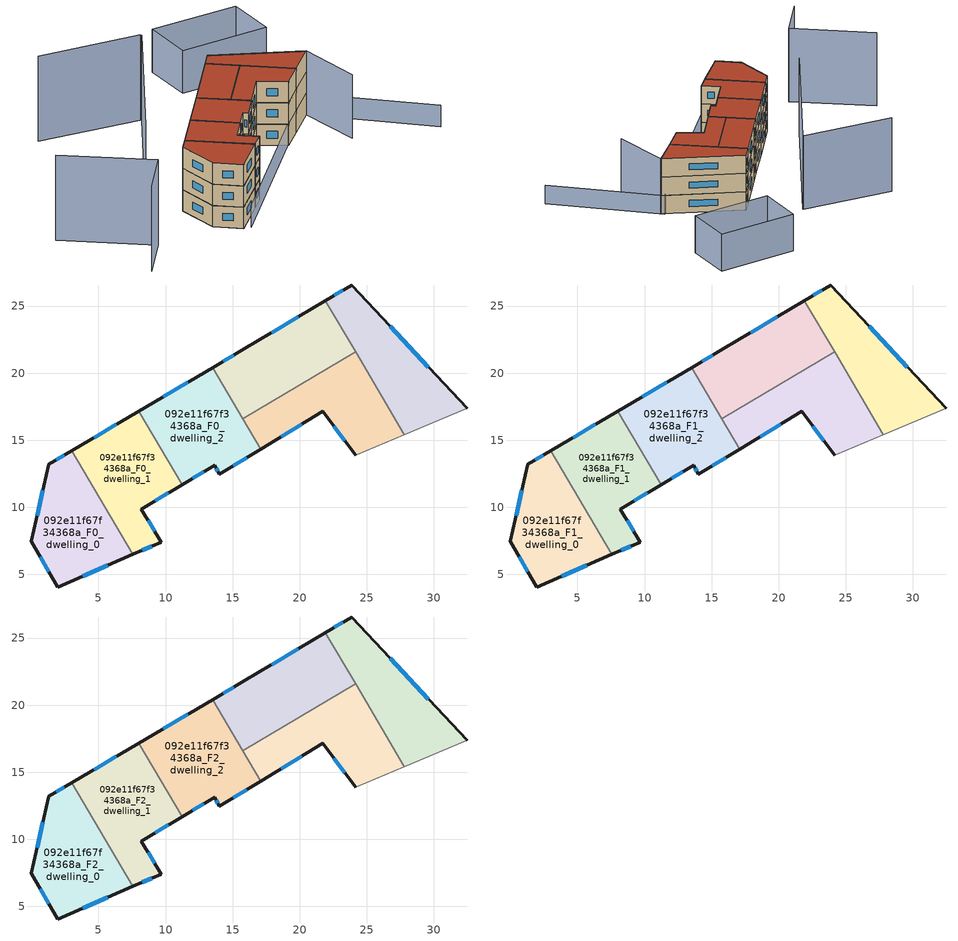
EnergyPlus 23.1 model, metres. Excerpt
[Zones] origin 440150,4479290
092e11f67f34368a_F0_dwelling_0
 floor ground (EU_floor_Construction): 7.56,6.48 3.01,14.21 1.28,13.19 0,7.46 1.94,4.05 z0
 wall outside (EU_wall_Construction): 7.56,6.48 1.94,4.05 0,7.46 1.28,13.19 3.01,14.21 z0:3
 wall to 092e11f67f34368a_F0_dwelling_1 (EU_wall_Construction): 3.01,14.21 7.56,6.48 z0:3
 window (EU_Window_Construction): 1.86,13.53 2.43,13.87 / 5.68,5.67 3.82,4.86 / 1.29,5.19 0.65,6.32 / 0.43,9.37 0.85,11.27 z1:2
092e11f67f34368a_F0_dwelling_1
 floor ground (EU_floor_Construction): 9.67,7.39 8.2,9.86 11.23,11.68 8,17.16 3.01,14.21 7.56,6.48 z0
 wall outside (EU_wall_Construction): 3.01,14.21 8,17.16 / 11.23,11.68 8.2,9.86 9.67,7.39 7.56,6.48 z0:3
 wall to 092e11f67f34368a_F0_dwelling_2 (EU_wall_Construction): 8,17.16 11.23,11.68 z0:3
 window (EU_Window_Construction): 4.68,15.19 6.33,16.17 / 10.22,11.07 9.22,10.47 / 8.69,9.03 9.18,8.22 / 8.96,7.09 8.26,6.78 z1:2
092e11f67f34368a_F0_dwelling_2
 floor ground (EU_floor_Construction): 17.09,14.33 13.51,20.41 8,17.16 11.23,11.68 13.66,13.13 14.01,12.45 z0
 wall outside (EU_wall_Construction): 8,17.16 13.51,20.41 / 17.09,14.33 14.01,12.45 13.66,13.13 11.23,11.68 z0:3
 wall to 092e11f67f34368a_F0_dwelling_3 (EU_wall_Construction): 13.51,20.41 15.75,16.61 z0:3
 wall to 092e11f67f34368a_F0_dwelling_4 (EU_wall_Construction): 15.75,16.61 17.09,14.33 z0:3
 window (EU_Window_Construction): 9.85,18.24 11.67,19.32 / 16.06,13.7 15.04,13.08 / 13.89,12.68 13.77,12.91 / 12.85,12.65 12.04,12.16 z1:2
092e11f67f34368a_F0_dwelling_3
 floor ground (EU_floor_Construction): 24.18,21.58 21.92,25.4 15.89,21.81 13.51,20.41 15.75,16.61 z0
 wall outside (EU_wall_Construction): 13.51,20.41 15.89,21.81 21.92,25.4 z0:3
 wall to 092e11f67f34368a_F0_dwelling_4 (EU_wall_Construction): 24.18,21.58 15.75,16.61 z0:3
 wall to 092e11f67f34368a_F0_dwelling_5 (EU_wall_Construction): 21.92,25.4 24.18,21.58 z0:3
 window (EU_Window_Construction): 17.91,23.01 19.91,24.2 / 14.31,20.87 15.09,21.34 z1:2
092e11f67f34368a_F0_dwelling_4
 floor ground (EU_floor_Construction): 27.82,15.4 24.18,21.58 15.75,16.61 17.09,14.33 21.73,17.14 24.19,13.88 24.27,13.91 z0
 wall outside (EU_wall_Construction): 24.19,13.88 21.73,17.14 17.09,14.33 z0:3
 wall adiabatic (EU_wall_Construction): 27.82,15.4 24.27,13.91 24.19,13.88 z0:3
 wall to 092e11f67f34368a_F0_dwelling_5 (EU_wall_Construction): 24.18,21.58 27.82,15.4 z0:3
 window (EU_Window_Construction): 23.37,14.97 22.55,16.05 / 20.18,16.2 18.64,15.27 z1:2
092e11f67f34368a_F0_dwelling_5
 floor ground (EU_floor_Construction): 32.49,17.37 23.89,26.57 21.92,25.4 27.82,15.4 z0
 wall outside (EU_wall_Construction): 21.92,25.4 23.89,26.57 32.49,17.37 z0:3
 wall adiabatic (EU_wall_Construction): 32.49,17.37 27.82,15.4 z0:3
 window (EU_Window_Construction): 22.58,25.79 23.23,26.18 / 26.76,23.49 29.61,20.44 z1:2
092e11f67f34368a_F1_dwelling_0
 floor to 092e11f67f34368a_F0_dwelling_0 (EU_floor_Construction): 7.56,6.48 3.01,14.21 1.28,13.19 0,7.46 1.94,4.05 z3
 wall outside (EU_wall_Construction): 7.56,6.48 1.94,4.05 0,7.46 1.28,13.19 3.01,14.21 z3:6
 wall to 092e11f67f34368a_F1_dwelling_1 (EU_wall_Construction): 3.01,14.21 7.56,6.48 z3:6
 window (EU_Window_Construction): 1.86,13.53 2.43,13.87 / 5.68,5.67 3.82,4.86 / 1.29,5.19 0.65,6.32 / 0.43,9.37 0.85,11.27 z4:5
092e11f67f34368a_F1_dwelling_1
 floor to 092e11f67f34368a_F0_dwelling_1 (EU_floor_Construction): 9.67,7.39 8.2,9.86 11.23,11.68 8,17.16 3.01,14.21 7.56,6.48 z3
 wall outside (EU_wall_Construction): 3.01,14.21 8,17.16 / 11.23,11.68 8.2,9.86 9.67,7.39 7.56,6.48 z3:6
 wall to 092e11f67f34368a_F1_dwelling_2 (EU_wall_Construction): 8,17.16 11.23,11.68 z3:6
 window (EU_Window_Construction): 4.68,15.19 6.33,16.17 / 10.22,11.07 9.22,10.47 / 8.69,9.03 9.18,8.22 / 8.96,7.09 8.26,6.78 z4:5
092e11f67f34368a_F1_dwelling_2
 floor to 092e11f67f34368a_F0_dwelling_2 (EU_floor_Construction): 17.09,14.33 13.51,20.41 8,17.16 11.23,11.68 13.66,13.13 14.01,12.45 z3
 wall outside (EU_wall_Construction): 8,17.16 13.51,20.41 / 17.09,14.33 14.01,12.45 13.66,13.13 11.23,11.68 z3:6
 wall to 092e11f67f34368a_F1_dwelling_3 (EU_wall_Construction): 13.51,20.41 15.75,16.61 z3:6
 wall to 092e11f67f34368a_F1_dwelling_4 (EU_wall_Construction): 15.75,16.61 17.09,14.33 z3:6
 window (EU_Window_Construction): 9.85,18.24 11.67,19.32 / 16.06,13.7 15.04,13.08 / 13.89,12.68 13.77,12.91 / 12.85,12.65 12.04,12.16 z4:5
092e11f67f34368a_F1_dwelling_3
 floor to 092e11f67f34368a_F0_dwelling_3 (EU_floor_Construction): 24.18,21.58 21.92,25.4 15.89,21.81 13.51,20.41 15.75,16.61 z3
 wall outside (EU_wall_Construction): 13.51,20.41 15.89,21.81 21.92,25.4 z3:6
 wall to 092e11f67f34368a_F1_dwelling_4 (EU_wall_Construction): 24.18,21.58 15.75,16.61 z3:6
 wall to 092e11f67f34368a_F1_dwelling_5 (EU_wall_Construction): 21.92,25.4 24.18,21.58 z3:6
 window (EU_Window_Construction): 17.91,23.01 19.91,24.2 / 14.31,20.87 15.09,21.34 z4:5
092e11f67f34368a_F1_dwelling_4
 floor to 092e11f67f34368a_F0_dwelling_4 (EU_floor_Construction): 27.82,15.4 24.18,21.58 15.75,16.61 17.09,14.33 21.73,17.14 24.19,13.88 24.27,13.91 z3
 wall outside (EU_wall_Construction): 24.19,13.88 21.73,17.14 17.09,14.33 z3:6
 wall adiabatic (EU_wall_Construction): 27.82,15.4 24.27,13.91 24.19,13.88 z3:6
 wall to 092e11f67f34368a_F1_dwelling_5 (EU_wall_Construction): 24.18,21.58 27.82,15.4 z3:6
 window (EU_Window_Construction): 23.37,14.97 22.55,16.05 / 20.18,16.2 18.64,15.27 z4:5
092e11f67f34368a_F1_dwelling_5
 floor to 092e11f67f34368a_F0_dwelling_5 (EU_floor_Construction): 32.49,17.37 23.89,26.57 21.92,25.4 27.82,15.4 z3
 wall outside (EU_wall_Construction): 21.92,25.4 23.89,26.57 32.49,17.37 z3:6
 wall adiabatic (EU_wall_Construction): 32.49,17.37 27.82,15.4 z3:6
 window (EU_Window_Construction): 22.58,25.79 23.23,26.18 / 26.76,23.49 29.61,20.44 z4:5
092e11f67f34368a_F2_dwelling_0
 floor to 092e11f67f34368a_F1_dwelling_0 (EU_floor_Construction): 7.56,6.48 3.01,14.21 1.28,13.19 0,7.46 1.94,4.05 z6
 wall outside (EU_wall_Construction): 7.56,6.48 1.94,4.05 0,7.46 1.28,13.19 3.01,14.21 z6:9
 wall to 092e11f67f34368a_F2_dwelling_1 (EU_wall_Construction): 3.01,14.21 7.56,6.48 z6:9
 window (EU_Window_Construction): 1.86,13.53 2.43,13.87 / 5.68,5.67 3.82,4.86 / 1.29,5.19 0.65,6.32 / 0.43,9.37 0.85,11.27 z7:8
 roof outside (EU_roof_Construction): 3.01,14.21 7.56,6.48 1.94,4.05 0,7.46 1.28,13.19 z9
092e11f67f34368a_F2_dwelling_1
 floor to 092e11f67f34368a_F1_dwelling_1 (EU_floor_Construction): 9.67,7.39 8.2,9.86 11.23,11.68 8,17.16 3.01,14.21 7.56,6.48 z6
 wall outside (EU_wall_Construction): 3.01,14.21 8,17.16 / 11.23,11.68 8.2,9.86 9.67,7.39 7.56,6.48 z6:9
 wall to 092e11f67f34368a_F2_dwelling_2 (EU_wall_Construction): 8,17.16 11.23,11.68 z6:9
 window (EU_Window_Construction): 4.68,15.19 6.33,16.17 / 10.22,11.07 9.22,10.47 / 8.69,9.03 9.18,8.22 / 8.96,7.09 8.26,6.78 z7:8
 roof outside (EU_roof_Construction): 8,17.16 11.23,11.68 8.2,9.86 9.67,7.39 7.56,6.48 3.01,14.21 z9
092e11f67f34368a_F2_dwelling_2
 floor to 092e11f67f34368a_F1_dwelling_2 (EU_floor_Construction): 17.09,14.33 13.51,20.41 8,17.16 11.23,11.68 13.66,13.13 14.01,12.45 z6
 wall outside (EU_wall_Construction): 8,17.16 13.51,20.41 / 17.09,14.33 14.01,12.45 13.66,13.13 11.23,11.68 z6:9
 wall to 092e11f67f34368a_F2_dwelling_3 (EU_wall_Construction): 13.51,20.41 15.75,16.61 z6:9
 wall to 092e11f67f34368a_F2_dwelling_4 (EU_wall_Construction): 15.75,16.61 17.09,14.33 z6:9
 window (EU_Window_Construction): 9.85,18.24 11.67,19.32 / 16.06,13.7 15.04,13.08 / 13.89,12.68 13.77,12.91 / 12.85,12.65 12.04,12.16 z7:8
 roof outside (EU_roof_Construction): 13.51,20.41 17.09,14.33 14.01,12.45 13.66,13.13 11.23,11.68 8,17.16 z9
092e11f67f34368a_F2_dwelling_3
 floor to 092e11f67f34368a_F1_dwelling_3 (EU_floor_Construction): 24.18,21.58 21.92,25.4 15.89,21.81 13.51,20.41 15.75,16.61 z6
 wall outside (EU_wall_Construction): 13.51,20.41 15.89,21.81 21.92,25.4 z6:9
 wall to 092e11f67f34368a_F2_dwelling_4 (EU_wall_Construction): 24.18,21.58 15.75,16.61 z6:9
 wall to 092e11f67f34368a_F2_dwelling_5 (EU_wall_Construction): 21.92,25.4 24.18,21.58 z6:9
 window (EU_Window_Construction): 17.91,23.01 19.91,24.2 / 14.31,20.87 15.09,21.34 z7:8
 roof outside (EU_roof_Construction): 21.92,25.4 24.18,21.58 15.75,16.61 13.51,20.41 15.89,21.81 z9
092e11f67f34368a_F2_dwelling_4
 floor to 092e11f67f34368a_F1_dwelling_4 (EU_floor_Construction): 27.82,15.4 24.18,21.58 15.75,16.61 17.09,14.33 21.73,17.14 24.19,13.88 24.27,13.91 z6
 wall outside (EU_wall_Construction): 24.19,13.88 21.73,17.14 17.09,14.33 z6:9
 wall adiabatic (EU_wall_Construction): 27.82,15.4 24.27,13.91 24.19,13.88 z6:9
 wall to 092e11f67f34368a_F2_dwelling_5 (EU_wall_Construction): 24.18,21.58 27.82,15.4 z6:9
 window (EU_Window_Construction): 23.37,14.97 22.55,16.05 / 20.18,16.2 18.64,15.27 z7:8
 roof outside (EU_roof_Construction): 24.18,21.58 27.82,15.4 24.27,13.91 24.19,13.88 21.73,17.14 17.09,14.33 15.75,16.61 z9
092e11f67f34368a_F2_dwelling_5
 floor to 092e11f67f34368a_F1_dwelling_5 (EU_floor_Construction): 32.49,17.37 23.89,26.57 21.92,25.4 27.82,15.4 z6
 wall outside (EU_wall_Construction): 21.92,25.4 23.89,26.57 32.49,17.37 z6:9
 wall adiabatic (EU_wall_Construction): 32.49,17.37 27.82,15.4 z6:9
 window (EU_Window_Construction): 22.58,25.79 23.23,26.18 / 26.76,23.49 29.61,20.44 z7:8
 roof outside (EU_roof_Construction): 23.89,26.57 32.49,17.37 27.82,15.4 21.92,25.4 z9
shading: 2.88,3.5 32.22,17.92 / 32.22,17.92 40.1,1.88 z0:3; -15.01,20.88 -8.3,9.77 / -8.3,9.77 -14.62,5.96 / 18.61,32.95 -1.4,17.04 / 18.56,33.11 5.97,39.68 z0:12; 30.66,8.69 32.49,17.37 z0:9; 30.34,40.17 42.04,35.84 / 42.04,35.84 39.54,29.09 / 39.54,29.09 27.84,33.42 / 27.84,33.42 30.34,40.17 z0:6
[Building]
EU S2 Campaign: North Axis=0; Terrain=City; Solar Distribution=FullExterior
[Site:Location]
Madrid: Latitude=40.5; Longitude=-3.5; Time Zone=1; Elevation=609
[SizingPeriod:WeatherFileDays]
AnnualSizingPeriod: Begin Month=1; Begin Day of Month=1; End Month=12; End Day of Month=31; Day of Week for Start Day=Monday; Use Weather File Daylight Saving Period=No; Use Weather File Rain and Snow Indicators=No
[MATERIAL]
EU_InternalMass_Material: Roughness=MediumRough; Thickness=0.1; Conductivity=1; Density=1800; Specific Heat=900; Thermal Absorptance=0.9; Solar Absorptance=0.7; Visible Absorptance=0.7
[MATERIAL:NOMASS] Roughness=MediumRough; Thermal Absorptance=0.9; Solar Absorptance=0.7; Visible Absorptance=0.7
Name | Thermal Resistance
EU_wall_NoMass | 0.459673
EU_roof_NoMass | 0.495815
EU_floor_NoMass | 0.788942
[WINDOWMATERIAL:SIMPLEGLAZINGSYSTEM]
EU_Window_SimpleGlazing: UFactor=4.26103; Solar Heat Gain Coefficient=0.85; Visible Transmittance=0.85
[CONSTRUCTION]
EU_wall_Construction: EU_wall_NoMass
EU_roof_Construction: EU_roof_NoMass
EU_floor_Construction: EU_floor_NoMass
EU_InternalMass_Construction: EU_InternalMass_Material
EU_Window_Construction: EU_Window_SimpleGlazing
[ZONE] Type=1; Multiplier=1; Ceiling Height=autocalculate; Floor Area=autocalculate; Part of Total Floor Area=Yes
Name | Volume
092e11f67f34368a_F0_dwelling_0 | 129.64
092e11f67f34368a_F1_dwelling_0; 092e11f67f34368a_F2_dwelling_0 | 129.639
092e11f67f34368a_F0_dwelling_1; 092e11f67f34368a_F1_dwelling_1; 092e11f67f34368a_F2_dwelling_1 | 129.654
092e11f67f34368a_F0_dwelling_2; 092e11f67f34368a_F0_dwelling_3; 092e11f67f34368a_F1_dwelling_3; 092e11f67f34368a_F2_dwelling_3; 092e11f67f34368a_F0_dwelling_4; 092e11f67f34368a_F1_dwelling_4; 092e11f67f34368a_F2_dwelling_4 | 129.646
092e11f67f34368a_F1_dwelling_2; 092e11f67f34368a_F2_dwelling_2 | 129.647
092e11f67f34368a_F0_dwelling_5; 092e11f67f34368a_F1_dwelling_5; 092e11f67f34368a_F2_dwelling_5 | 129.659
[INTERNALMASS] Construction=EU_InternalMass_Construction
Name | Zone or ZoneList | Surface Area
092e11f67f34368a_F0_dwelling_0_EU_InternalMass | 092e11f67f34368a_F0_dwelling_0 | 43.2133
092e11f67f34368a_F0_dwelling_1_EU_InternalMass | 092e11f67f34368a_F0_dwelling_1 | 43.218
092e11f67f34368a_F0_dwelling_2_EU_InternalMass | 092e11f67f34368a_F0_dwelling_2 | 43.2155
092e11f67f34368a_F0_dwelling_3_EU_InternalMass | 092e11f67f34368a_F0_dwelling_3 | 43.2139
092e11f67f34368a_F0_dwelling_4_EU_InternalMass | 092e11f67f34368a_F0_dwelling_4 | 43.2166
092e11f67f34368a_F0_dwelling_5_EU_InternalMass | 092e11f67f34368a_F0_dwelling_5 | 43.2195
092e11f67f34368a_F1_dwelling_0_EU_InternalMass | 092e11f67f34368a_F1_dwelling_0 | 43.2133
092e11f67f34368a_F1_dwelling_1_EU_InternalMass | 092e11f67f34368a_F1_dwelling_1 | 43.218
092e11f67f34368a_F1_dwelling_2_EU_InternalMass | 092e11f67f34368a_F1_dwelling_2 | 43.2155
092e11f67f34368a_F1_dwelling_3_EU_InternalMass | 092e11f67f34368a_F1_dwelling_3 | 43.2139
092e11f67f34368a_F1_dwelling_4_EU_InternalMass | 092e11f67f34368a_F1_dwelling_4 | 43.2166
092e11f67f34368a_F1_dwelling_5_EU_InternalMass | 092e11f67f34368a_F1_dwelling_5 | 43.2195
092e11f67f34368a_F2_dwelling_0_EU_InternalMass | 092e11f67f34368a_F2_dwelling_0 | 43.2133
092e11f67f34368a_F2_dwelling_1_EU_InternalMass | 092e11f67f34368a_F2_dwelling_1 | 43.218
092e11f67f34368a_F2_dwelling_2_EU_InternalMass | 092e11f67f34368a_F2_dwelling_2 | 43.2155
092e11f67f34368a_F2_dwelling_3_EU_InternalMass | 092e11f67f34368a_F2_dwelling_3 | 43.2139
092e11f67f34368a_F2_dwelling_4_EU_InternalMass | 092e11f67f34368a_F2_dwelling_4 | 43.2166
092e11f67f34368a_F2_dwelling_5_EU_InternalMass | 092e11f67f34368a_F2_dwelling_5 | 43.2195
[OTHEREQUIPMENT] Fuel Type=Electricity; Design Level Calculation Method=Watts/Area; Power per Zone Floor Area=1; Fraction Latent=0; Fraction Radiant=0; Fraction Lost=0; Carbon Dioxide Generation Rate=0; EndUse Subcategory=EU_Step8_InternalGains
Name | Zone or ZoneList or Space or SpaceList | Schedule
EU_Step8_InternalGain_092e11f67f34368a_F0_dwelling_0_f000 | 092e11f67f34368a_F0_dwelling_0 | EU_Step8_GainSchedule_092e11f67f34368a_F0_dwelling_0_f000
EU_Step8_InternalGain_092e11f67f34368a_F0_dwelling_1_f000 | 092e11f67f34368a_F0_dwelling_1 | EU_Step8_GainSchedule_092e11f67f34368a_F0_dwelling_1_f000
EU_Step8_InternalGain_092e11f67f34368a_F0_dwelling_2_f000 | 092e11f67f34368a_F0_dwelling_2 | EU_Step8_GainSchedule_092e11f67f34368a_F0_dwelling_2_f000
EU_Step8_InternalGain_092e11f67f34368a_F0_dwelling_3_f000 | 092e11f67f34368a_F0_dwelling_3 | EU_Step8_GainSchedule_092e11f67f34368a_F0_dwelling_3_f000
EU_Step8_InternalGain_092e11f67f34368a_F0_dwelling_4_f000 | 092e11f67f34368a_F0_dwelling_4 | EU_Step8_GainSchedule_092e11f67f34368a_F0_dwelling_4_f000
EU_Step8_InternalGain_092e11f67f34368a_F0_dwelling_5_f000 | 092e11f67f34368a_F0_dwelling_5 | EU_Step8_GainSchedule_092e11f67f34368a_F0_dwelling_5_f000
EU_Step8_InternalGain_092e11f67f34368a_F1_dwelling_0_f000 | 092e11f67f34368a_F1_dwelling_0 | EU_Step8_GainSchedule_092e11f67f34368a_F1_dwelling_0_f000
EU_Step8_InternalGain_092e11f67f34368a_F1_dwelling_1_f000 | 092e11f67f34368a_F1_dwelling_1 | EU_Step8_GainSchedule_092e11f67f34368a_F1_dwelling_1_f000
EU_Step8_InternalGain_092e11f67f34368a_F1_dwelling_2_f000 | 092e11f67f34368a_F1_dwelling_2 | EU_Step8_GainSchedule_092e11f67f34368a_F1_dwelling_2_f000
EU_Step8_InternalGain_092e11f67f34368a_F1_dwelling_3_f000 | 092e11f67f34368a_F1_dwelling_3 | EU_Step8_GainSchedule_092e11f67f34368a_F1_dwelling_3_f000
EU_Step8_InternalGain_092e11f67f34368a_F1_dwelling_4_f000 | 092e11f67f34368a_F1_dwelling_4 | EU_Step8_GainSchedule_092e11f67f34368a_F1_dwelling_4_f000
EU_Step8_InternalGain_092e11f67f34368a_F1_dwelling_5_f000 | 092e11f67f34368a_F1_dwelling_5 | EU_Step8_GainSchedule_092e11f67f34368a_F1_dwelling_5_f000
EU_Step8_InternalGain_092e11f67f34368a_F2_dwelling_0_f000 | 092e11f67f34368a_F2_dwelling_0 | EU_Step8_GainSchedule_092e11f67f34368a_F2_dwelling_0_f000
EU_Step8_InternalGain_092e11f67f34368a_F2_dwelling_1_f000 | 092e11f67f34368a_F2_dwelling_1 | EU_Step8_GainSchedule_092e11f67f34368a_F2_dwelling_1_f000
EU_Step8_InternalGain_092e11f67f34368a_F2_dwelling_2_f000 | 092e11f67f34368a_F2_dwelling_2 | EU_Step8_GainSchedule_092e11f67f34368a_F2_dwelling_2_f000
EU_Step8_InternalGain_092e11f67f34368a_F2_dwelling_3_f000 | 092e11f67f34368a_F2_dwelling_3 | EU_Step8_GainSchedule_092e11f67f34368a_F2_dwelling_3_f000
EU_Step8_InternalGain_092e11f67f34368a_F2_dwelling_4_f000 | 092e11f67f34368a_F2_dwelling_4 | EU_Step8_GainSchedule_092e11f67f34368a_F2_dwelling_4_f000
EU_Step8_InternalGain_092e11f67f34368a_F2_dwelling_5_f000 | 092e11f67f34368a_F2_dwelling_5 | EU_Step8_GainSchedule_092e11f67f34368a_F2_dwelling_5_f000
[ZONEVENTILATION:DESIGNFLOWRATE] Schedule=EU_AlwaysOn; Design Flow Rate Calculation Method=AirChanges/Hour; Air Changes per Hour=0.719161; Ventilation Type=Natural; Fan Pressure Rise=0; Fan Total Efficiency=1; Constant Term Coefficient=1; Temperature Term Coefficient=0; Velocity Term Coefficient=0; Velocity Squared Term Coefficient=0; Minimum Indoor Temperature=-100; Maximum Indoor Temperature=100; Delta Temperature=-100; Minimum Outdoor Temperature=-100; Maximum Outdoor Temperature=100; Maximum Wind Speed=40
Name | Zone or ZoneList or Space or SpaceList
EU_ConstantAir_092e11f67f34368a_F0_dwelling_0 | 092e11f67f34368a_F0_dwelling_0
EU_ConstantAir_092e11f67f34368a_F0_dwelling_1 | 092e11f67f34368a_F0_dwelling_1
EU_ConstantAir_092e11f67f34368a_F0_dwelling_2 | 092e11f67f34368a_F0_dwelling_2
EU_ConstantAir_092e11f67f34368a_F0_dwelling_3 | 092e11f67f34368a_F0_dwelling_3
EU_ConstantAir_092e11f67f34368a_F0_dwelling_4 | 092e11f67f34368a_F0_dwelling_4
EU_ConstantAir_092e11f67f34368a_F0_dwelling_5 | 092e11f67f34368a_F0_dwelling_5
EU_ConstantAir_092e11f67f34368a_F1_dwelling_0 | 092e11f67f34368a_F1_dwelling_0
EU_ConstantAir_092e11f67f34368a_F1_dwelling_1 | 092e11f67f34368a_F1_dwelling_1
EU_ConstantAir_092e11f67f34368a_F1_dwelling_2 | 092e11f67f34368a_F1_dwelling_2
EU_ConstantAir_092e11f67f34368a_F1_dwelling_3 | 092e11f67f34368a_F1_dwelling_3
EU_ConstantAir_092e11f67f34368a_F1_dwelling_4 | 092e11f67f34368a_F1_dwelling_4
EU_ConstantAir_092e11f67f34368a_F1_dwelling_5 | 092e11f67f34368a_F1_dwelling_5
EU_ConstantAir_092e11f67f34368a_F2_dwelling_0 | 092e11f67f34368a_F2_dwelling_0
EU_ConstantAir_092e11f67f34368a_F2_dwelling_1 | 092e11f67f34368a_F2_dwelling_1
EU_ConstantAir_092e11f67f34368a_F2_dwelling_2 | 092e11f67f34368a_F2_dwelling_2
EU_ConstantAir_092e11f67f34368a_F2_dwelling_3 | 092e11f67f34368a_F2_dwelling_3
EU_ConstantAir_092e11f67f34368a_F2_dwelling_4 | 092e11f67f34368a_F2_dwelling_4
EU_ConstantAir_092e11f67f34368a_F2_dwelling_5 | 092e11f67f34368a_F2_dwelling_5
[HVACTEMPLATE:THERMOSTAT] Constant Heating Setpoint=20; Constant Cooling Setpoint=50
EU_HeatOnly_092e11f67f34368a_F0_dwelling_0; EU_HeatOnly_092e11f67f34368a_F0_dwelling_1; EU_HeatOnly_092e11f67f34368a_F0_dwelling_2; EU_HeatOnly_092e11f67f34368a_F0_dwelling_3; EU_HeatOnly_092e11f67f34368a_F0_dwelling_4; EU_HeatOnly_092e11f67f34368a_F0_dwelling_5; EU_HeatOnly_092e11f67f34368a_F1_dwelling_0; EU_HeatOnly_092e11f67f34368a_F1_dwelling_1; EU_HeatOnly_092e11f67f34368a_F1_dwelling_2; EU_HeatOnly_092e11f67f34368a_F1_dwelling_3; EU_HeatOnly_092e11f67f34368a_F1_dwelling_4; EU_HeatOnly_092e11f67f34368a_F1_dwelling_5; EU_HeatOnly_092e11f67f34368a_F2_dwelling_0; EU_HeatOnly_092e11f67f34368a_F2_dwelling_1; EU_HeatOnly_092e11f67f34368a_F2_dwelling_2; EU_HeatOnly_092e11f67f34368a_F2_dwelling_3; EU_HeatOnly_092e11f67f34368a_F2_dwelling_4; EU_HeatOnly_092e11f67f34368a_F2_dwelling_5
[HVACTEMPLATE:ZONE:IDEALLOADSAIRSYSTEM] System Availability Schedule=EU_AlwaysOn; Maximum Heating Supply Air Temperature=50; Minimum Cooling Supply Air Temperature=13; Maximum Heating Supply Air Humidity Ratio=0.0156; Minimum Cooling Supply Air Humidity Ratio=0.0077; Heating Limit=NoLimit; Cooling Limit=NoLimit; Heating Availability Schedule=EU_AlwaysOn; Cooling Availability Schedule=EU_CoolingOff; Dehumidification Control Type=ConstantSensibleHeatRatio; Cooling Sensible Heat Ratio=0.7; Dehumidification Setpoint=60; Humidification Control Type=None; Humidification Setpoint=30; Outdoor Air Method=None; Outdoor Air Flow Rate per Person=0.00944; Outdoor Air Flow Rate per Zone Floor Area=0; Outdoor Air Flow Rate per Zone=0; Demand Controlled Ventilation Type=None; Outdoor Air Economizer Type=NoEconomizer; Heat Recovery Type=None; Sensible Heat Recovery Effectiveness=0.7; Latent Heat Recovery Effectiveness=0.65
Name | Template Thermostat
092e11f67f34368a_F0_dwelling_0 | EU_HeatOnly_092e11f67f34368a_F0_dwelling_0
092e11f67f34368a_F0_dwelling_1 | EU_HeatOnly_092e11f67f34368a_F0_dwelling_1
092e11f67f34368a_F0_dwelling_2 | EU_HeatOnly_092e11f67f34368a_F0_dwelling_2
092e11f67f34368a_F0_dwelling_3 | EU_HeatOnly_092e11f67f34368a_F0_dwelling_3
092e11f67f34368a_F0_dwelling_4 | EU_HeatOnly_092e11f67f34368a_F0_dwelling_4
092e11f67f34368a_F0_dwelling_5 | EU_HeatOnly_092e11f67f34368a_F0_dwelling_5
092e11f67f34368a_F1_dwelling_0 | EU_HeatOnly_092e11f67f34368a_F1_dwelling_0
092e11f67f34368a_F1_dwelling_1 | EU_HeatOnly_092e11f67f34368a_F1_dwelling_1
092e11f67f34368a_F1_dwelling_2 | EU_HeatOnly_092e11f67f34368a_F1_dwelling_2
092e11f67f34368a_F1_dwelling_3 | EU_HeatOnly_092e11f67f34368a_F1_dwelling_3
092e11f67f34368a_F1_dwelling_4 | EU_HeatOnly_092e11f67f34368a_F1_dwelling_4
092e11f67f34368a_F1_dwelling_5 | EU_HeatOnly_092e11f67f34368a_F1_dwelling_5
092e11f67f34368a_F2_dwelling_0 | EU_HeatOnly_092e11f67f34368a_F2_dwelling_0
092e11f67f34368a_F2_dwelling_1 | EU_HeatOnly_092e11f67f34368a_F2_dwelling_1
092e11f67f34368a_F2_dwelling_2 | EU_HeatOnly_092e11f67f34368a_F2_dwelling_2
092e11f67f34368a_F2_dwelling_3 | EU_HeatOnly_092e11f67f34368a_F2_dwelling_3
092e11f67f34368a_F2_dwelling_4 | EU_HeatOnly_092e11f67f34368a_F2_dwelling_4
092e11f67f34368a_F2_dwelling_5 | EU_HeatOnly_092e11f67f34368a_F2_dwelling_5
[SIZING:ZONE] Zone Cooling Design Supply Air Temperature Input Method=SupplyAirTemperature; Zone Cooling Design Supply Air Temperature=13; Zone Heating Design Supply Air Temperature Input Method=SupplyAirTemperature; Zone Heating Design Supply Air Temperature=50; Zone Cooling Design Supply Air Humidity Ratio=0.008; Zone Heating Design Supply Air Humidity Ratio=0.008; Cooling Design Air Flow Method=DesignDay; Cooling Design Air Flow Rate=0; Cooling Minimum Air Flow per Zone Floor Area=0.000762; Cooling Minimum Air Flow=0; Cooling Minimum Air Flow Fraction=0.2; Heating Design Air Flow Method=DesignDay; Heating Design Air Flow Rate=0; Heating Maximum Air Flow per Zone Floor Area=0.002032; Heating Maximum Air Flow=0.141576; Heating Maximum Air Flow Fraction=0.3; Account for Dedicated Outdoor Air System=No; Dedicated Outdoor Air System Control Strategy=NeutralSupplyAir; Dedicated Outdoor Air Low Setpoint Temperature for Design=autosize; Dedicated Outdoor Air High Setpoint Temperature for Design=autosize; Zone Load Sizing Method=Sensible Load Only No Latent Load; Zone Latent Cooling Design Supply Air Humidity Ratio Input Method=HumidityRatioDifference; Zone Cooling Design Supply Air Humidity Ratio Difference=0.005; Zone Latent Heating Design Supply Air Humidity Ratio Input Method=HumidityRatioDifference; Zone Humidification Design Supply Air Humidity Ratio Difference=0.005
092e11f67f34368a_F0_dwelling_0; 092e11f67f34368a_F0_dwelling_1; 092e11f67f34368a_F0_dwelling_2; 092e11f67f34368a_F0_dwelling_3; 092e11f67f34368a_F0_dwelling_4; 092e11f67f34368a_F0_dwelling_5; 092e11f67f34368a_F1_dwelling_0; 092e11f67f34368a_F1_dwelling_1; 092e11f67f34368a_F1_dwelling_2; 092e11f67f34368a_F1_dwelling_3; 092e11f67f34368a_F1_dwelling_4; 092e11f67f34368a_F1_dwelling_5; 092e11f67f34368a_F2_dwelling_0; 092e11f67f34368a_F2_dwelling_1; 092e11f67f34368a_F2_dwelling_2; 092e11f67f34368a_F2_dwelling_3; 092e11f67f34368a_F2_dwelling_4; 092e11f67f34368a_F2_dwelling_5
[SCHEDULE:CONSTANT]
Name | Hourly Value
EU_AlwaysOn | 1
EU_CoolingOff | 0
[SCHEDULE:FILE] Column Number=1; Rows to Skip at Top=0; Number of Hours of Data=8760; Column Separator=Comma; Interpolate to Timestep=No; Minutes per Item=60; Adjust Schedule for Daylight Savings=Yes
Name | File
EU_Step8_GainSchedule_092e11f67f34368a_F0_dwelling_0_f000 | ../../schedules/092e11f67f34368a/092e11f67f34368a_F0_dwelling_0_f000_gain.csv
EU_Step8_GainSchedule_092e11f67f34368a_F0_dwelling_1_f000 | ../../schedules/092e11f67f34368a/092e11f67f34368a_F0_dwelling_1_f000_gain.csv
EU_Step8_GainSchedule_092e11f67f34368a_F0_dwelling_2_f000 | ../../schedules/092e11f67f34368a/092e11f67f34368a_F0_dwelling_2_f000_gain.csv
EU_Step8_GainSchedule_092e11f67f34368a_F0_dwelling_3_f000 | ../../schedules/092e11f67f34368a/092e11f67f34368a_F0_dwelling_3_f000_gain.csv
EU_Step8_GainSchedule_092e11f67f34368a_F0_dwelling_4_f000 | ../../schedules/092e11f67f34368a/092e11f67f34368a_F0_dwelling_4_f000_gain.csv
EU_Step8_GainSchedule_092e11f67f34368a_F0_dwelling_5_f000 | ../../schedules/092e11f67f34368a/092e11f67f34368a_F0_dwelling_5_f000_gain.csv
EU_Step8_GainSchedule_092e11f67f34368a_F1_dwelling_0_f000 | ../../schedules/092e11f67f34368a/092e11f67f34368a_F1_dwelling_0_f000_gain.csv
EU_Step8_GainSchedule_092e11f67f34368a_F1_dwelling_1_f000 | ../../schedules/092e11f67f34368a/092e11f67f34368a_F1_dwelling_1_f000_gain.csv
EU_Step8_GainSchedule_092e11f67f34368a_F1_dwelling_2_f000 | ../../schedules/092e11f67f34368a/092e11f67f34368a_F1_dwelling_2_f000_gain.csv
EU_Step8_GainSchedule_092e11f67f34368a_F1_dwelling_3_f000 | ../../schedules/092e11f67f34368a/092e11f67f34368a_F1_dwelling_3_f000_gain.csv
EU_Step8_GainSchedule_092e11f67f34368a_F1_dwelling_4_f000 | ../../schedules/092e11f67f34368a/092e11f67f34368a_F1_dwelling_4_f000_gain.csv
EU_Step8_GainSchedule_092e11f67f34368a_F1_dwelling_5_f000 | ../../schedules/092e11f67f34368a/092e11f67f34368a_F1_dwelling_5_f000_gain.csv
EU_Step8_GainSchedule_092e11f67f34368a_F2_dwelling_0_f000 | ../../schedules/092e11f67f34368a/092e11f67f34368a_F2_dwelling_0_f000_gain.csv
EU_Step8_GainSchedule_092e11f67f34368a_F2_dwelling_1_f000 | ../../schedules/092e11f67f34368a/092e11f67f34368a_F2_dwelling_1_f000_gain.csv
EU_Step8_GainSchedule_092e11f67f34368a_F2_dwelling_2_f000 | ../../schedules/092e11f67f34368a/092e11f67f34368a_F2_dwelling_2_f000_gain.csv
EU_Step8_GainSchedule_092e11f67f34368a_F2_dwelling_3_f000 | ../../schedules/092e11f67f34368a/092e11f67f34368a_F2_dwelling_3_f000_gain.csv
EU_Step8_GainSchedule_092e11f67f34368a_F2_dwelling_4_f000 | ../../schedules/092e11f67f34368a/092e11f67f34368a_F2_dwelling_4_f000_gain.csv
EU_Step8_GainSchedule_092e11f67f34368a_F2_dwelling_5_f000 | ../../schedules/092e11f67f34368a/092e11f67f34368a_F2_dwelling_5_f000_gain.csv
